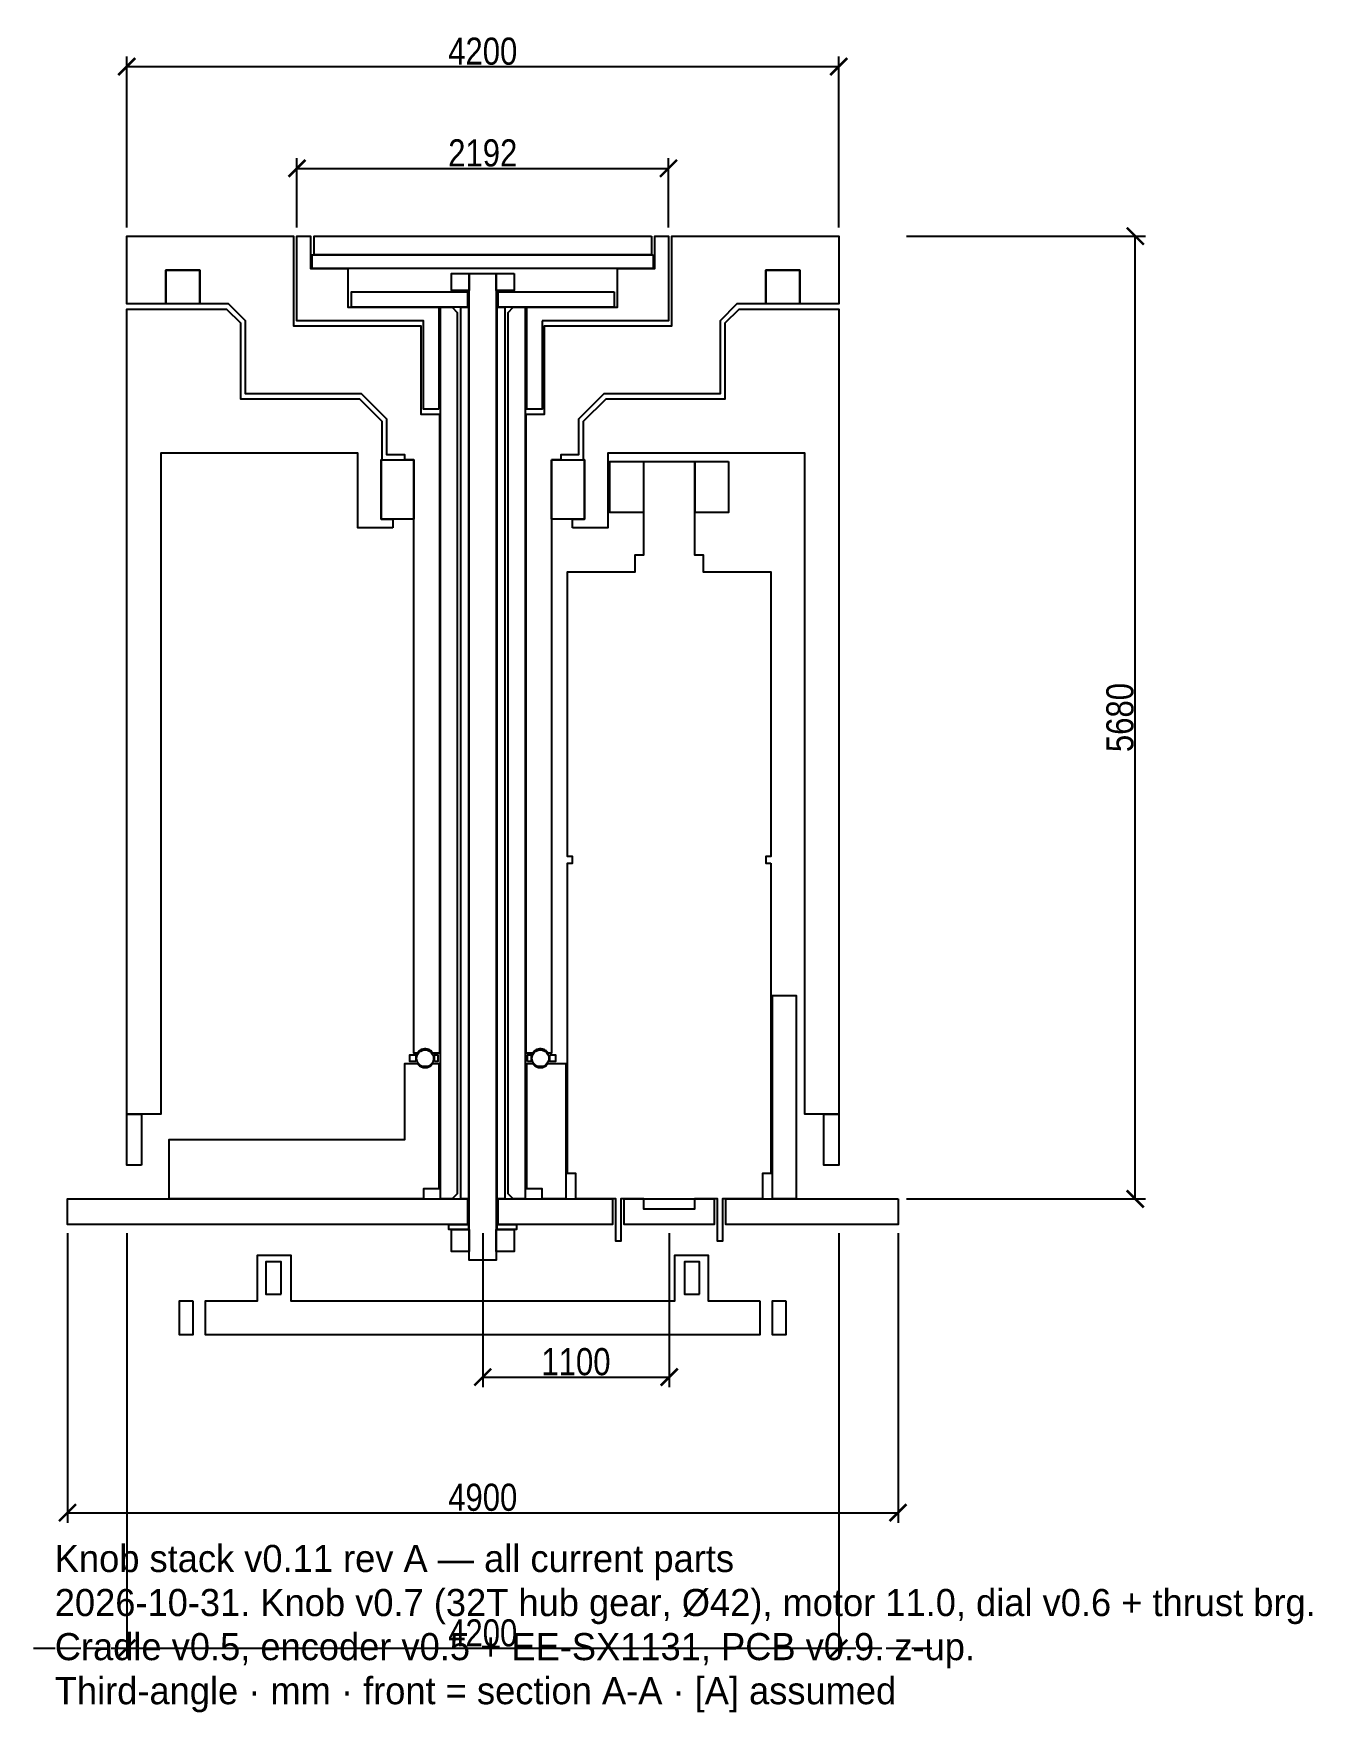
# Model space of a CAD drawing. Header units: millimetres. Extents: x -9 to 243, y -53 to 196.
# Drawn here: x -1.3 to 74.2, y -50.5 to 48.5 of the extents above; entities that cross this region are included whole.
import ezdxf

# ---------------------------------------------------------------- set-up
doc = ezdxf.new("R2010")
doc.units = ezdxf.units.MM
doc.linetypes.add('DASHED', pattern=[1.524, 1.27, -0.254])
for name, color, linetype in [('DIMS', 3, 'CONTINUOUS'), ('HIDDEN', 8, 'DASHED'), ('TEXT', 7, 'CONTINUOUS'), ('VISIBLE', 7, 'CONTINUOUS')]:
    doc.layers.add(name, color=color, linetype=linetype)
doc.styles.add('OpenSansCondensed-Light', font='OpenSansCondensed-Light.ttf')
doc.dimstyles.new('EZDXF', dxfattribs={"dimtxt": 0.25, "dimasz": 0.175, "dimexe": 0.375, "dimexo": 0.125, "dimgap": 0.1, "dimtad": 1, "dimlfac": 100, "dimzin": 12, "dimdsep": 46, "dimtxsty": 'OpenSansCondensed-Light', "dimblk": 'ARCHTICK', "dimcen": 2.5, "dimazin": 3, "dimtfac": 0.5, "dimtmove": 2, "dimatfit": 3})

# ---------------------------------------------------------------- blocks, each defined once
blk = doc.blocks.new('_ARCHTICK')
at = {"color": 0, "linetype": 'BYBLOCK', "const_width": 0.15}
blk.add_lwpolyline([(-0.5, -0.5), (0.5, 0.5)], dxfattribs=at)

msp = doc.modelspace()

# ---------------------------------------------------------------- linework, layer by layer
at = {"layer": 'HIDDEN'}
msp.add_line((-1.25, -46.71), (51.75, -46.71), dxfattribs=at)
at = {"layer": 'VISIBLE'}
for points in [[(21.38902, -11.6), (21.19, -11.6), (21.19, 23.4), (20.65, 23.4), (20.65, 23.7), (19.6, 23.7), (19.6, 25.8), (18.1, 27.3), (11.25, 27.3), (11.25, 31.6), (10.25, 32.6), (8.55, 32.6), (8.55, 34.6), (6.55, 34.6), (6.55, 32.6), (4.25, 32.6), (4.25, 36.6), (14.09, 36.6), (14.09, 31.3), (21.6, 31.3), (21.6, 26.1), (22.69, 26.1), (22.69, -11.6), (22.31098, -11.6), (22.28336, -11.56133), (22.25251, -11.52519), (22.21866, -11.49184), (22.18205, -11.46155), (22.14297, -11.43452), (22.1017, -11.41097), (22.05855, -11.39107), (22.01384, -11.37497), (21.96791, -11.36279), (21.9211, -11.35461), (21.87376, -11.35051), (21.82624, -11.35051), (21.7789, -11.35461), (21.73209, -11.36279), (21.68616, -11.37497), (21.64145, -11.39107), (21.5983, -11.41097), (21.55703, -11.43452), (21.51795, -11.46155), (21.48134, -11.49184), (21.44749, -11.52519), (21.41664, -11.56133), (21.38902, -11.6)], [(22.65, 26.4), (21.75, 26.4), (21.75, 31.6), (14.29, 31.6), (14.29, 36.6), (15.09, 36.6), (15.09, 34.7), (17.3, 34.7), (17.3, 32.4), (22.65, 32.4), (22.65, 26.4)], [(35.2, 36.6), (35.2, 35.5), (15.3, 35.5), (15.3, 36.6), (35.2, 36.6)], [(29.31, 23.4), (29.31, -11.6), (29.11098, -11.6), (29.08336, -11.56133), (29.05251, -11.52519), (29.01866, -11.49184), (28.98205, -11.46155), (28.94297, -11.43452), (28.9017, -11.41097), (28.85855, -11.39107), (28.81384, -11.37497), (28.76791, -11.36279), (28.7211, -11.35461), (28.67376, -11.35051), (28.62624, -11.35051), (28.5789, -11.35461), (28.53209, -11.36279), (28.48616, -11.37497), (28.44145, -11.39107), (28.3983, -11.41097), (28.35703, -11.43452), (28.31795, -11.46155), (28.28134, -11.49184), (28.24749, -11.52519), (28.21664, -11.56133), (28.18902, -11.6), (27.81, -11.6), (27.81, 26.1), (28.9, 26.1), (28.9, 31.3), (36.41, 31.3), (36.41, 36.6), (46.25, 36.6), (46.25, 32.6), (43.95, 32.6), (43.95, 34.6), (41.95, 34.6), (41.95, 32.6), (40.25, 32.6), (39.25, 31.6), (39.25, 27.3), (32.4, 27.3), (30.9, 25.8), (30.9, 23.7), (29.85, 23.7), (29.85, 23.4), (29.31, 23.4)], [(28.75, 31.6), (28.75, 26.4), (27.85, 26.4), (27.85, 32.4), (33.2, 32.4), (33.2, 34.7), (35.41, 34.7), (35.41, 36.6), (36.21, 36.6), (36.21, 31.6), (28.75, 31.6)], [(35.31, 35.5), (35.31, 34.7), (15.19, 34.7), (15.19, 35.5), (35.31, 35.5)], [(8.55, 32.6), (6.55, 32.6), (6.55, 34.6), (8.55, 34.6), (8.55, 32.6)], [(24.45, 33.4), (23.40248, 33.4), (23.40248, 34.4), (24.45, 34.4), (24.45, 33.4)], [(24.45, 34.4), (26.05, 34.4), (26.05, -23.81), (24.45, -23.81), (24.45, 34.4)], [(27.09752, 34.4), (27.09752, 33.4), (26.05, 33.4), (26.05, 34.4), (27.09752, 34.4)], [(43.95, 34.6), (43.95, 32.6), (41.95, 32.6), (41.95, 34.6), (43.95, 34.6)], [(17.5, 32.4), (17.5, 33.31), (24.35, 33.31), (24.35, 32.4), (17.5, 32.4)], [(33, 33.31), (33, 32.4), (26.15, 32.4), (26.15, 33.31), (33, 33.31)], [(19.95, 19.4), (17.875, 19.4), (17.875, 23.8), (6.25, 23.8), (6.25, -15.2), (4.25, -15.2), (4.25, 32.3), (10.12574, 32.3), (10.95, 31.47574), (10.95, 27), (17.97574, 27), (19.3, 25.67574), (19.3, 23.4), (19.25, 23.4), (19.25, 19.9), (19.95, 19.9), (19.95, 19.4)], [(22.75, 32.4), (23.45, 32.4), (23.75, 32.1), (23.75, -19.9), (23.45, -20.2), (22.75, -20.2), (22.75, 32.4)], [(24.4, -20.2), (23.95, -20.2), (23.95, 32.4), (24.4, 32.4), (24.4, -20.2)], [(26.1, 32.4), (26.55, 32.4), (26.55, -20.2), (26.1, -20.2), (26.1, 32.4)], [(26.75, 32.1), (27.05, 32.4), (27.75, 32.4), (27.75, -20.2), (27.05, -20.2), (26.75, -19.9), (26.75, 32.1)], [(30.55, 19.4), (30.55, 19.9), (31.25, 19.9), (31.25, 23.4), (31.2, 23.4), (31.2, 25.67574), (32.52426, 27), (39.55, 27), (39.55, 31.47574), (40.37426, 32.3), (46.25, 32.3), (46.25, -15.2), (44.25, -15.2), (44.25, 23.8), (32.625, 23.8), (32.625, 19.4), (30.55, 19.4)], [(21.19, 19.9), (19.25, 19.9), (19.25, 23.4), (21.19, 23.4), (21.19, 19.9)], [(29.31, 23.4), (31.25, 23.4), (31.25, 19.9), (29.31, 19.9), (29.31, 23.4)], [(42.25, -0.4), (42.25, -18.7), (41.75, -18.7), (41.75, -20.2), (39.4, -20.2), (39.4, -22.7), (39.1, -22.7), (39.1, -20.2), (37.75, -20.2), (37.75, -20.8), (34.75, -20.8), (34.75, -20.2), (33.4, -20.2), (33.4, -22.7), (33.1, -22.7), (33.1, -20.2), (30.75, -20.2), (30.75, -18.7), (30.25, -18.7), (30.25, -0.4), (30.55, -0.4), (30.55, 0), (30.25, 0), (30.25, 16.8), (34.25, 16.8), (34.25, 17.8), (34.75, 17.8), (34.75, 23.3), (37.75, 23.3), (37.75, 17.8), (38.25, 17.8), (38.25, 16.8), (42.25, 16.8), (42.25, 0), (41.95, 0), (41.95, -0.4), (42.25, -0.4)], [(34.725, 23.3), (34.725, 20.3), (32.75227, 20.3), (32.75227, 23.3), (34.725, 23.3)], [(39.74773, 23.3), (39.74773, 20.3), (37.775, 20.3), (37.775, 23.3), (39.74773, 23.3)], [(42.35, -20.2), (42.35, -8.2), (43.75, -8.2), (43.75, -20.2), (42.35, -20.2)], [(21.3, -12.1), (20.95, -12.1), (20.95, -11.7), (21.3, -11.7), (21.3, -12.1)], [(21.85, -11.4), (21.9849, -11.41854), (22.10979, -11.47279), (22.21542, -11.55872), (22.29394, -11.66997), (22.33954, -11.79827), (22.34883, -11.93412), (22.32113, -12.06744), (22.25848, -12.18834), (22.16554, -12.28786), (22.0492, -12.35861), (21.91808, -12.39534), (21.78192, -12.39534), (21.6508, -12.35861), (21.53446, -12.28786), (21.44152, -12.18834), (21.37887, -12.06744), (21.35117, -11.93412), (21.36046, -11.79827), (21.40606, -11.66997), (21.48458, -11.55872), (21.59021, -11.47279), (21.7151, -11.41854), (21.85, -11.4)], [(22.4, -12.1), (22.4, -11.7), (22.6, -11.7), (22.6, -12.1), (22.4, -12.1)], [(27.9, -12.1), (27.9, -11.7), (28.1, -11.7), (28.1, -12.1), (27.9, -12.1)], [(28.65, -11.4), (28.7849, -11.41854), (28.90979, -11.47279), (29.01542, -11.55872), (29.09394, -11.66997), (29.13954, -11.79827), (29.14883, -11.93412), (29.12113, -12.06744), (29.05848, -12.18834), (28.96554, -12.28786), (28.8492, -12.35861), (28.71808, -12.39534), (28.58192, -12.39534), (28.4508, -12.35861), (28.33446, -12.28786), (28.24152, -12.18834), (28.17887, -12.06744), (28.15117, -11.93412), (28.16046, -11.79827), (28.20606, -11.66997), (28.28458, -11.55872), (28.39021, -11.47279), (28.5151, -11.41854), (28.65, -11.4)], [(29.2, -11.7), (29.55, -11.7), (29.55, -12.1), (29.2, -12.1), (29.2, -11.7)], [(21.75, -20.2), (6.75, -20.2), (6.75, -16.7), (20.65, -16.7), (20.65, -12.2), (21.38902, -12.2), (21.41664, -12.23867), (21.44749, -12.27481), (21.48134, -12.30816), (21.51795, -12.33845), (21.55703, -12.36548), (21.5983, -12.38903), (21.64145, -12.40893), (21.68616, -12.42503), (21.73209, -12.43721), (21.7789, -12.44539), (21.82624, -12.44949), (21.87376, -12.44949), (21.9211, -12.44539), (21.96791, -12.43721), (22.01384, -12.42503), (22.05855, -12.40893), (22.1017, -12.38903), (22.14297, -12.36548), (22.18205, -12.33845), (22.21866, -12.30816), (22.25251, -12.27481), (22.28336, -12.23867), (22.31098, -12.2), (22.65, -12.2), (22.65, -19.6), (21.75, -19.6), (21.75, -20.2)], [(28.75, -20.2), (28.75, -19.6), (27.85, -19.6), (27.85, -12.2), (28.18902, -12.2), (28.21664, -12.23867), (28.24749, -12.27481), (28.28134, -12.30816), (28.31795, -12.33845), (28.35703, -12.36548), (28.3983, -12.38903), (28.44145, -12.40893), (28.48616, -12.42503), (28.53209, -12.43721), (28.5789, -12.44539), (28.62624, -12.44949), (28.67376, -12.44949), (28.7211, -12.44539), (28.76791, -12.43721), (28.81384, -12.42503), (28.85855, -12.40893), (28.9017, -12.38903), (28.94297, -12.36548), (28.98205, -12.33845), (29.01866, -12.30816), (29.05251, -12.27481), (29.08336, -12.23867), (29.11098, -12.2), (30.15, -12.2), (30.15, -20.2), (28.75, -20.2)], [(5.12572, -18.2), (4.25, -18.2), (4.25, -15.2), (5.12572, -15.2), (5.12572, -18.2)], [(45.37428, -15.2), (46.25, -15.2), (46.25, -18.2), (45.37428, -18.2), (45.37428, -15.2)], [(24.35, -20.2), (24.35, -21.71), (0.75, -21.71), (0.75, -20.2), (24.35, -20.2)], [(32.9, -20.2), (32.9, -21.71), (26.15, -21.71), (26.15, -20.2), (32.9, -20.2)], [(38.9, -20.2), (38.9, -21.71), (33.6, -21.71), (33.6, -20.2), (38.9, -20.2)], [(49.75, -20.2), (49.75, -21.71), (39.6, -21.71), (39.6, -20.2), (49.75, -20.2)], [(24.4, -22.01), (23.25, -22.01), (23.25, -21.71), (24.4, -21.71), (24.4, -22.01)], [(26.1, -21.71), (27.25, -21.71), (27.25, -22.01), (26.1, -22.01), (26.1, -21.71)], [(24.45, -23.31), (23.40248, -23.31), (23.40248, -22.01), (24.45, -22.01), (24.45, -23.31)], [(27.09752, -22.01), (27.09752, -23.31), (26.05, -23.31), (26.05, -22.01), (27.09752, -22.01)], [(41.59748, -26.21), (41.59748, -28.21), (8.90252, -28.21), (8.90252, -26.21), (11.95617, -26.21), (11.95617, -23.51), (13.92564, -23.51), (13.92564, -26.21), (36.57436, -26.21), (36.57436, -23.51), (38.54383, -23.51), (38.54383, -26.21), (41.59748, -26.21)], [(13.35092, -25.81), (13.35092, -23.91), (12.45983, -23.91), (12.45983, -25.81), (13.35092, -25.81)], [(38.04017, -25.81), (38.04017, -23.91), (37.14908, -23.91), (37.14908, -25.81), (38.04017, -25.81)], [(8.14867, -26.21), (8.14867, -28.21), (7.36183, -28.21), (7.36183, -26.21), (8.14867, -26.21)], [(43.13817, -26.21), (43.13817, -28.21), (42.35133, -28.21), (42.35133, -26.21), (43.13817, -26.21)]]:
    msp.add_lwpolyline(points, dxfattribs=at)

# ---------------------------------------------------------------- texts
at = {"layer": 'TEXT'}
for s, p in [('Knob stack v0.11 rev A — all current parts', (0, -42.21)), ('2026-10-31. Knob v0.7 (32T hub gear, Ø42), motor 11.0, dial v0.6 + thrust brg.', (0, -44.81)), ('Cradle v0.5, encoder v0.5 + EE-SX1131, PCB v0.9. z-up.', (0, -47.41)), ('Third-angle · mm · front = section A-A · [A] assumed', (0, -50.01))]:
    msp.add_text(s, height=1.6, dxfattribs=at).set_placement(p)

# ---------------------------------------------------------------- dimensions: what is measured, and where the dimension line sits
at = {"layer": 'DIMS'}
for base, p1, p2 in [((4.25, 46.6), (4.25, 36.6), (46.25, 36.6)), ((14.29, 40.6), (14.29, 36.6), (36.21, 36.6)), ((0.75, -38.71), (0.75, -21.71), (49.75, -21.71)), ((4.25, -46.71), (4.25, -21.71), (46.25, -21.71)), ((25.25, -30.71), (25.25, -21.71), (36.25, -21.71))]:
    msp.add_linear_dim(base=base, p1=p1, p2=p2, dimstyle='EZDXF', override={"dimtxt": 1.6, "dimasz": 1, "dimexe": 0.6, "dimexo": 0.5, "dimdec": 2}, dxfattribs=at).render()
msp.add_linear_dim(base=(63.75, -20.2), p1=(49.75, -20.2), p2=(49.75, 36.6), angle=90, dimstyle='EZDXF', override={"dimtxt": 1.6, "dimasz": 1, "dimexe": 0.6, "dimexo": 0.5, "dimdec": 2}, dxfattribs=at).render()

doc.saveas('drawing.dxf')
